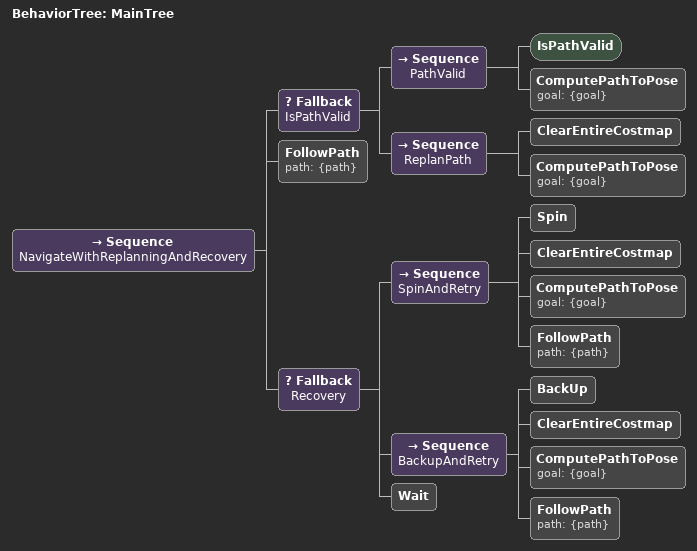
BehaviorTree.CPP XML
<root main_tree_to_execute="MainTree">
  <BehaviorTree ID="MainTree">
    <Sequence name="NavigateWithReplanningAndRecovery">
      <Fallback name="IsPathValid">
        <Sequence name="PathValid">
          <IsPathValid/>
          <ComputePathToPose goal="{goal}"/>
        </Sequence>
        <Sequence name="ReplanPath">
          <ClearEntireCostmap/>
          <ComputePathToPose goal="{goal}"/>
        </Sequence>
      </Fallback>
      <FollowPath path="{path}"/>
      <Fallback name="Recovery">
        <Sequence name="SpinAndRetry">
          <Spin/>
          <ClearEntireCostmap/>
          <ComputePathToPose goal="{goal}"/>
          <FollowPath path="{path}"/>
        </Sequence>
        <Sequence name="BackupAndRetry">
          <BackUp/>
          <ClearEntireCostmap/>
          <ComputePathToPose goal="{goal}"/>
          <FollowPath path="{path}"/>
        </Sequence>
        <Wait/>
      </Fallback>
    </Sequence>
  </BehaviorTree>
</root>
